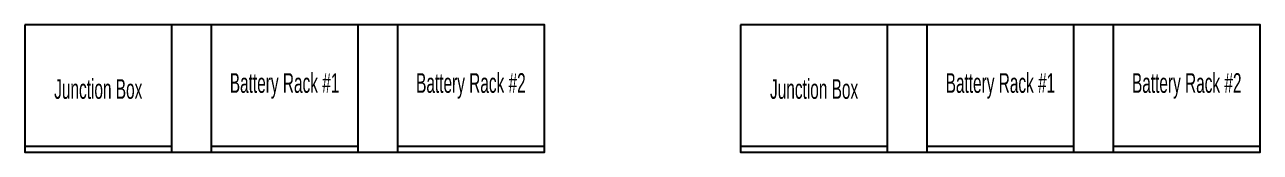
# Model space of a CAD drawing. Header units: millimetres. Extents: x 89978 to 501025, y -351975 to 837171.
# Drawn here: x 332950 to 339250, y 386500 to 387150 of the extents above; entities that cross this region are included whole.
import ezdxf
from ezdxf.enums import TextEntityAlignment as Align

# ---------------------------------------------------------------- set-up
doc = ezdxf.new("R2010")
doc.units = ezdxf.units.MM
doc.header["$LTSCALE"] = 150
doc.layers.add('------00 Switch Gear', color=3, linetype='Continuous')
doc.styles.add('ELEC', font='')
doc.styles.get('ELEC').set_extended_font_data('Dotum')

# ---------------------------------------------------------------- blocks, each defined once
blk = doc.blocks.new('A$C2e8f9a8b')
at = {"color": 0}
blk.add_line((30, 750), (30, 0), dxfattribs=at)
blk.add_lwpolyline([(650, 0), (0, 0), (0, 750), (650, 750)], close=True, dxfattribs=at)

msp = doc.modelspace()

# ---------------------------------------------------------------- linework, layer by layer
at = {"layer": '------00 Switch Gear', "elevation": 0}
for points in [[(332950, 387150), (332950, 386500), (335600, 386500), (335600, 387150)], [(336600, 387150), (336600, 386500), (339250, 386500), (339250, 387150)]]:
    msp.add_lwpolyline(points, close=True, dxfattribs=at)

# ---------------------------------------------------------------- block references
at = {"layer": '------00 Switch Gear', "xscale": -1, "rotation": 270}
for p in [(332950, 386500), (333900, 386500), (334850, 386500), (336600, 386500), (337550, 386500), (338500, 386500)]:
    msp.add_blockref('A$C2e8f9a8b', p, dxfattribs=at)

# ---------------------------------------------------------------- texts
at = {"layer": '------00 Switch Gear', "style": 'ELEC', "width": 0.6}
for s, p in [('Battery Rack #1', (334275, 386853)), ('Battery Rack #2', (335225, 386853)), ('Battery Rack #1', (337925, 386853)), ('Battery Rack #2', (338875, 386853)), ('Junction Box', (333325, 386822.4)), ('Junction Box', (336975, 386822.4))]:
    msp.add_text(s, height=100, dxfattribs=at).set_placement(p, align=Align.MIDDLE_CENTER)

doc.saveas('drawing.dxf')
